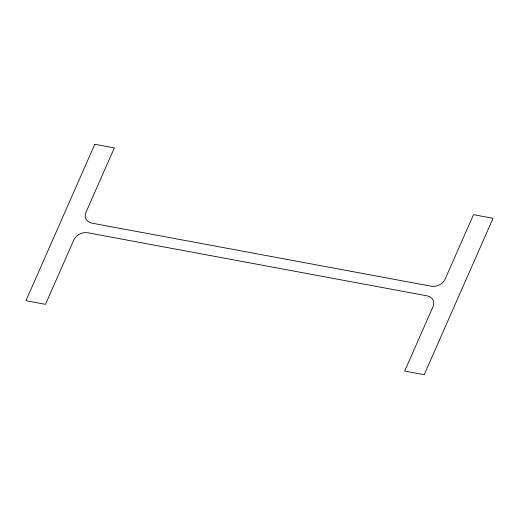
<?xml version="1.0" encoding="UTF-8"?>
<svg xmlns="http://www.w3.org/2000/svg" width="519" height="519" viewBox="0 0 519 519"><rect width="100%" height="100%" fill="white"/><g stroke="black" fill="none" stroke-linecap="round" stroke-linejoin="round"><path stroke-width="0.78" d="M94.789 144.282L25.95 300.696L45.49 304.329L73.86 239.875A11.1 8.758 -22.7 0 1 87.834 232.791L426.936 295.817A11.1 8.758 -22.7 0 1 433.034 306.638L404.664 371.085L424.211 374.718L493.05 218.304L473.51 214.671L445.14 279.125A11.1 8.758 -22.7 0 1 431.166 286.209L92.064 223.183A11.1 8.758 -22.7 0 1 85.966 212.362L114.336 147.915L94.789 144.282"/></g></svg>
